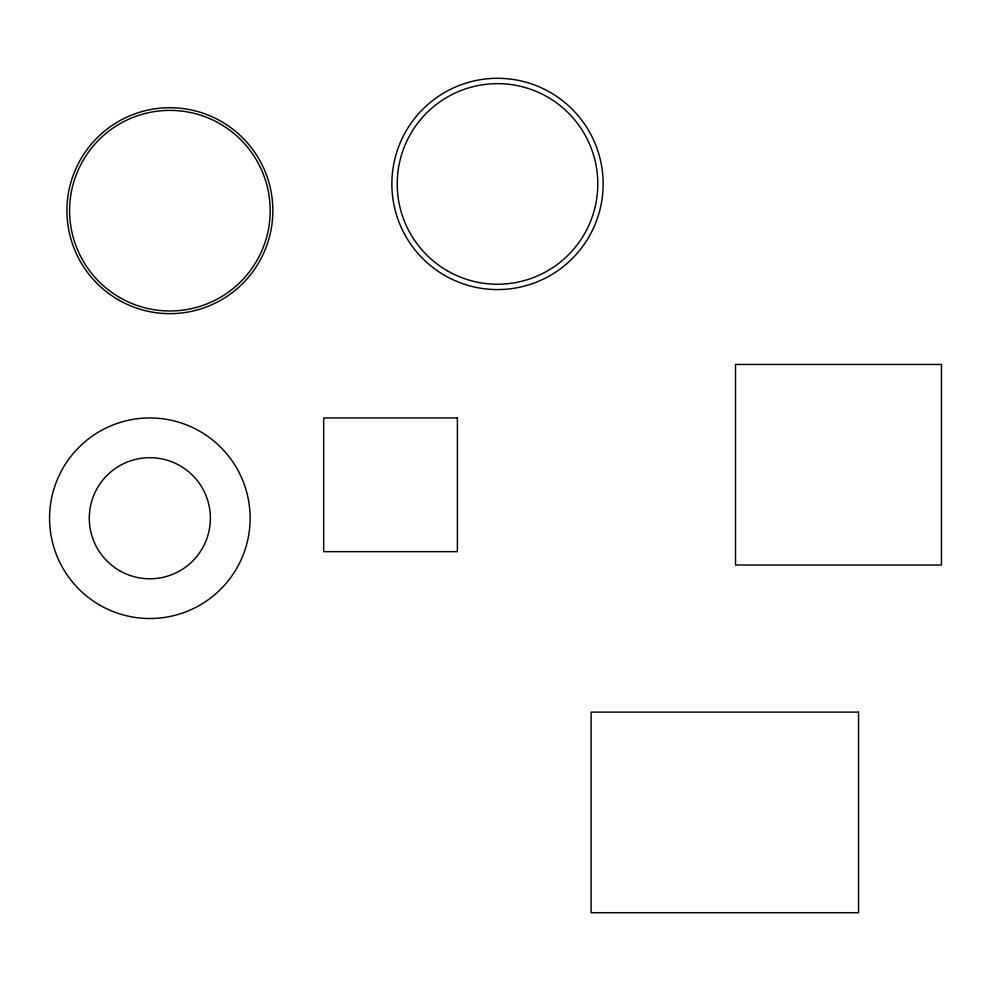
<?xml version="1.0" encoding="UTF-8"?>
<svg xmlns="http://www.w3.org/2000/svg" width="991" height="991" viewBox="0 0 991 991"><rect width="100%" height="100%" fill="white"/><g stroke="black" fill="none" stroke-linecap="round" stroke-linejoin="round"><path stroke-width="1.49" d="M941.45 364.453L735.52 364.453L735.52 565.031L941.45 565.031L941.45 364.453M457.396 417.942L323.673 417.942L323.673 551.665L457.396 551.665L457.396 417.942M858.54 712.12L591.107 712.12L591.107 912.699L858.54 912.699L858.54 712.12M118.412 299.852A102.965 102.965 0 0 0 272.859 210.674A102.965 102.965 0 0 0 118.412 121.509A102.965 102.965 0 0 0 118.412 299.852M119.75 297.535A100.289 100.289 0 0 0 270.184 210.674A100.289 100.289 0 0 0 119.75 123.825A100.289 100.289 0 0 0 119.75 297.535M444.686 275.424A105.641 105.641 0 0 0 603.147 183.942A105.641 105.641 0 0 0 444.686 92.448A105.641 105.641 0 0 0 444.686 275.424M447.362 270.791A100.289 100.289 0 0 0 597.796 183.942A100.289 100.289 0 0 0 447.362 97.081A100.289 100.289 0 0 0 447.362 270.791M119.564 570.667A60.538 60.538 0 0 0 210.377 518.231A60.538 60.538 0 0 0 119.564 465.795A60.538 60.538 0 0 0 119.564 570.667M99.695 605.08A100.289 100.289 0 0 0 250.128 518.231A100.289 100.289 0 0 0 99.695 431.382A100.289 100.289 0 0 0 99.695 605.08"/></g></svg>
